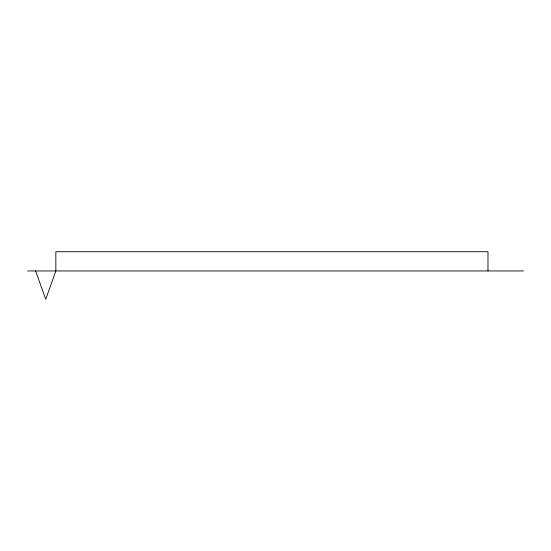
<?xml version="1.0" encoding="UTF-8"?>
<svg xmlns="http://www.w3.org/2000/svg" width="551" height="551" viewBox="0 0 551 551"><rect width="100%" height="100%" fill="white"/><g stroke="black" fill="none" stroke-linecap="round" stroke-linejoin="round"><path stroke-width="0.83" d="M27.55 270.947L523.45 270.947M35.601 270.947L45.726 299.283L55.844 270.947L55.844 251.717L487.986 251.717L487.986 270.947"/></g></svg>
